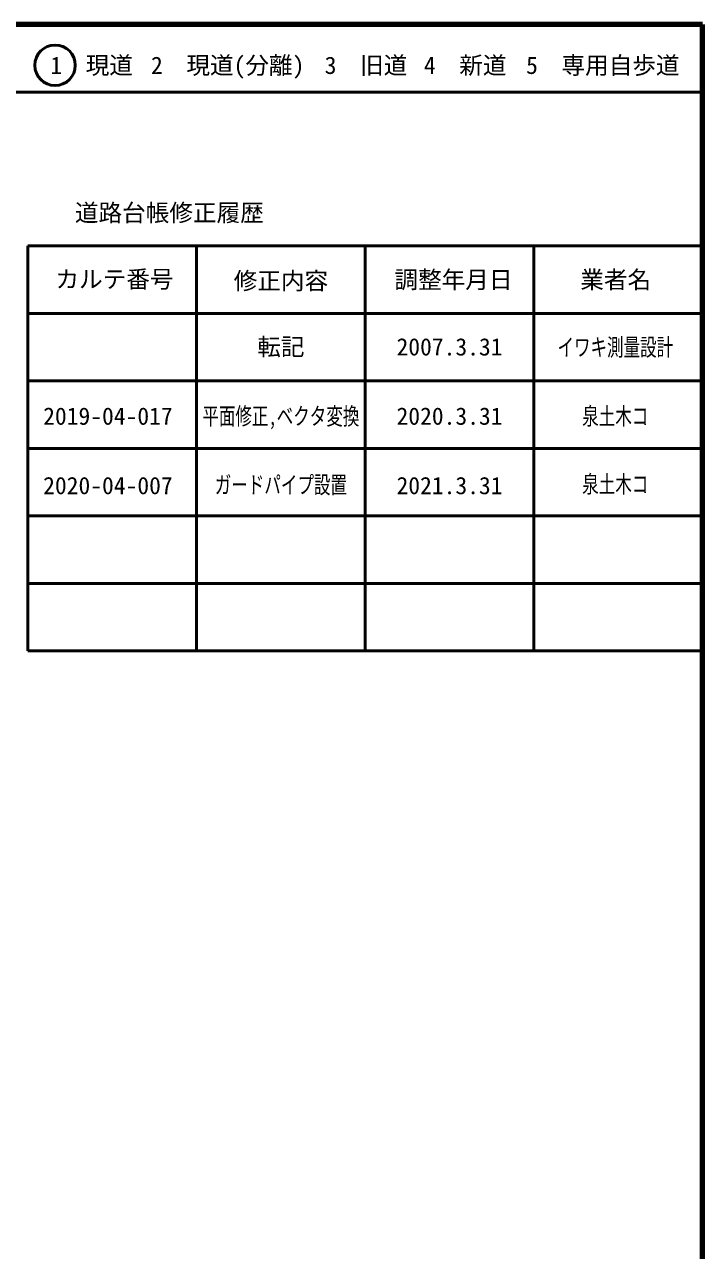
# Model space of a CAD drawing. Units: millimetres on the paper, enlarged 1000 times. Extents: x 40000 to 680000, y 20000 to 380000.
# Drawn here: x 579500 to 680000, y 198357 to 380000 of the extents above; entities that cross this region are included whole.
import ezdxf
from ezdxf.enums import TextEntityAlignment as Align

# ---------------------------------------------------------------- set-up
doc = ezdxf.new("R2010")
doc.units = ezdxf.units.MM
doc.header["$LTSCALE"] = 1000
for name, color, linetype, lineweight in [('M-STR-HTXT', 7, 'Continuous', 13), ('M-TTL', 2, 'Continuous', 140), ('M-TTL-FRAM', 2, 'Continuous', 50), ('M-TTL-LINE', 7, 'Continuous', 50)]:
    doc.layers.add(name, color=color, linetype=linetype, lineweight=lineweight)
doc.layers.add('M-TTL-TXT', color=7, linetype='Continuous')
doc.styles.add('ＭＳ ゴシック', font='')
doc.styles.get('ＭＳ ゴシック').set_extended_font_data('MS Gothic')

msp = doc.modelspace()

# ---------------------------------------------------------------- linework, layer by layer
at = {"layer": 'M-TTL'}
for p, q in [((680000, 380000), (40000, 380000)), ((680000, 20000), (680000, 380000))]:
    msp.add_line(p, q, dxfattribs=at)
at = {"layer": 'M-TTL-FRAM'}
for p, q in [((580000, 347197), (580000, 287197)), ((580000, 347197), (680000, 347197)), ((580000, 287197), (680000, 287197))]:
    msp.add_line(p, q, dxfattribs=at)
at = {"layer": 'M-TTL-LINE'}
for p, q in [((40000, 370000), (680000, 370000)), ((605000, 347197), (605000, 287197)), ((630000, 347197), (630000, 287197)), ((655000, 347197), (655000, 287197)), ((580000, 337197), (680000, 337197)), ((580000, 327197), (680000, 327197)), ((580000, 317197), (680000, 317197)), ((580000, 307197), (680000, 307197)), ((580000, 297197), (680000, 297197))]:
    msp.add_line(p, q, dxfattribs=at)
msp.add_circle((584031, 373958), 3000, dxfattribs=at)

# ---------------------------------------------------------------- texts
at = {"layer": 'M-STR-HTXT', "style": 'ＭＳ ゴシック'}
for s, p in [('2020-04-007', (591864, 311692)), ('2021.3.31', (642500, 311692))]:
    msp.add_text(s, height=2566, dxfattribs=at).set_placement(p, align=Align.MIDDLE_CENTER)
at = {"layer": 'M-STR-HTXT', "style": 'ＭＳ ゴシック', "width": 0.7}
for s, p in [('ガードパイプ設置', (617500, 311801)), ('泉土木コ', (667077, 311910))]:
    msp.add_text(s, height=2566, dxfattribs=at).set_placement(p, align=Align.MIDDLE_CENTER)
at = {"layer": 'M-TTL-TXT', "style": 'ＭＳ ゴシック'}
for s, p in [('1\u3000現道', (589448, 373958)), ('2\u3000現道(分離)', (609619, 373958)), ('3\u3000旧道', (630121, 373958)), ('4\u3000新道', (644824, 373958)), ('5\u3000専用自歩道', (665228, 373958)), ('道路台帳修正履歴', (600968, 352113)), ('カルテ番号', (592839, 342277)), ('修正内容', (617509, 342023)), ('調整年月日', (643089, 342197)), ('業者名', (667134, 342197)), ('転記', (617500, 332245)), ('2007.3.31', (642500, 332245)), ('2019-04-017', (591864, 321981)), ('2020.3.31', (642500, 321981))]:
    msp.add_text(s, height=2566, dxfattribs=at).set_placement(p, align=Align.MIDDLE_CENTER)
at = {"layer": 'M-TTL-TXT', "style": 'ＭＳ ゴシック', "width": 0.7}
for s, p in [('イワキ測量設計', (667077, 332189)), ('平面修正,ベクタ変換', (617500, 321981)), ('泉土木コ', (667077, 321981))]:
    msp.add_text(s, height=2566, dxfattribs=at).set_placement(p, align=Align.MIDDLE_CENTER)

doc.saveas('drawing.dxf')
